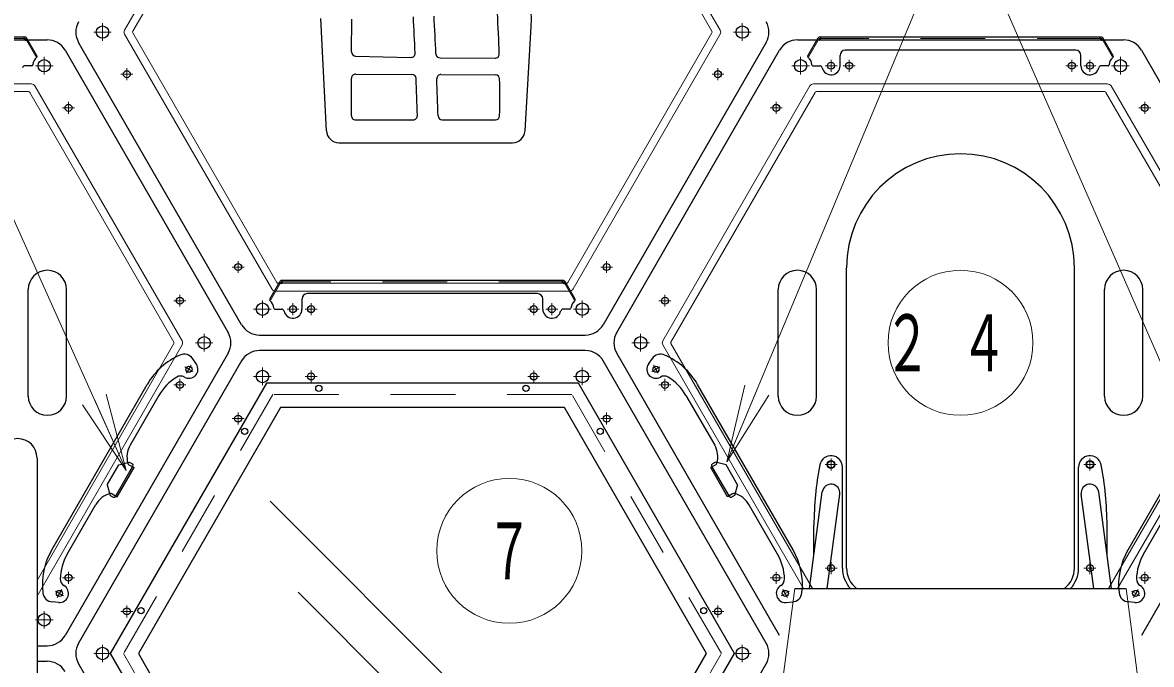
# Model space of a CAD drawing. Units: millimetres on the paper, scale 1:50. Extents: x -385 to 840, y 0 to 267.
# Drawn here: x 141.99 to 185.59, y 194.38 to 219.17 of the extents above; entities that cross this region are included whole.
import ezdxf
from ezdxf.enums import TextEntityAlignment as Align

# ---------------------------------------------------------------- set-up
doc = ezdxf.new("R2010")
doc.units = ezdxf.units.MM
doc.linetypes.add('USER1', pattern=[4.5, 2.5, -2])
doc.linetypes.add('USER2', pattern=[6, 3, -1, 1, -1])
doc.layers.add('1_50', color=7, linetype='Continuous', lineweight=25)
doc.styles.add('ＭＳ ゴシック', font='')
doc.styles.get('ＭＳ ゴシック').set_extended_font_data('MS Gothic')

msp = doc.modelspace()

# ---------------------------------------------------------------- linework, layer by layer
at = {"layer": '1_50', "color": 131, "lineweight": 13}
for p, q in [((145.935, 218.884), (151.616, 228.724)), ((163.255, 228.724), (168.936, 218.884)), ((146.252, 218.834), (151.818, 228.474)), ((163.053, 228.474), (168.619, 218.834)), ((151.616, 208.884), (145.935, 218.724)), ((151.818, 209.134), (146.252, 218.774)), ((168.619, 218.774), (163.053, 209.134)), ((168.936, 218.724), (163.255, 208.884)), ((130.97, 216.804), (142.332, 216.804)), ((142.471, 216.724), (148.152, 206.884)), ((166.719, 206.884), (172.4, 216.724)), ((172.539, 216.804), (183.901, 216.804)), ((184.04, 216.724), (189.721, 206.884)), ((131.085, 216.504), (142.217, 216.504)), ((142.269, 216.474), (147.834, 206.834)), ((167.037, 206.834), (172.602, 216.474)), ((172.654, 216.504), (183.786, 216.504)), ((183.838, 216.474), (189.403, 206.834)), ((163.001, 209.104), (151.87, 209.104)), ((163.117, 208.804), (151.754, 208.804)), ((147.834, 206.774), (142.551, 197.623)), ((148.152, 206.724), (142.551, 197.023)), ((172.152, 197.314), (166.719, 206.724)), ((172.499, 197.314), (167.037, 206.774)), ((189.403, 206.774), (183.941, 197.314)), ((189.721, 206.724), (184.288, 197.314))]:
    msp.add_line(p, q, dxfattribs=at)
at = {"layer": '1_50', "lineweight": 13}
for p, q in [((145.993, 201.878), (137.373, 221.076)), ((169.194, 202.208), (176.979, 220.844)), ((187.673, 202.097), (179.402, 221.011)), ((169.194, 202.208), (169.889, 205.169)), ((169.194, 202.208), (170.351, 204.976)), ((145.993, 201.878), (144.764, 204.615)), ((145.22, 204.819), (145.993, 201.878)), ((170.812, 204.783), (169.194, 202.208)), ((145.993, 201.878), (144.308, 204.41))]:
    msp.add_line(p, q, dxfattribs=at)
at = {"layer": '1_50', "color": 2}
for p, q in [((153.732, 214.988), (153.507, 219.331)), ((154.702, 218.039), (154.706, 219.299)), ((161.399, 214.984), (161.639, 219.014)), ((154.858, 217.879), (156.993, 217.827)), ((158.118, 217.805), (160.241, 217.792)), ((154.86, 217.184), (157.032, 217.171)), ((158.153, 217.164), (160.26, 217.152)), ((154.695, 215.573), (154.699, 217.025)), ((154.855, 215.413), (157.081, 215.413)), ((158.202, 215.413), (160.257, 215.413)), ((154.211, 214.533), (160.92, 214.533))]:
    msp.add_line(p, q, dxfattribs=at)
at = {"layer": '1_50', "linetype": 'USER2', "lineweight": 13}
for p, q in [((145.08, 219.144), (145.08, 218.464)), ((169.791, 219.144), (169.791, 218.464)), ((145.42, 218.804), (144.74, 218.804)), ((170.131, 218.804), (169.451, 218.804)), ((142.829, 217.844), (142.829, 217.164)), ((172.042, 217.844), (172.042, 217.164)), ((184.398, 217.844), (184.398, 217.164)), ((143.169, 217.504), (142.489, 217.504)), ((172.382, 217.504), (171.702, 217.504)), ((184.738, 217.504), (184.058, 217.504)), ((151.258, 208.444), (151.258, 207.764)), ((163.613, 208.444), (163.613, 207.764)), ((151.598, 208.104), (150.918, 208.104)), ((163.953, 208.104), (163.273, 208.104)), ((149.006, 207.144), (149.006, 206.464)), ((165.865, 207.144), (165.865, 206.464)), ((149.346, 206.804), (148.666, 206.804)), ((166.205, 206.804), (165.525, 206.804)), ((151.258, 205.844), (151.258, 205.164)), ((163.613, 205.844), (163.613, 205.164)), ((150.918, 205.504), (151.598, 205.504)), ((163.273, 205.504), (163.953, 205.504)), ((142.829, 196.444), (142.829, 195.764)), ((143.169, 196.104), (142.489, 196.104)), ((145.08, 195.144), (145.08, 194.464)), ((169.791, 195.144), (169.791, 194.464)), ((144.74, 194.804), (145.42, 194.804)), ((169.451, 194.804), (170.131, 194.804))]:
    msp.add_line(p, q, dxfattribs=at)
at = {"layer": '1_50', "color": 131}
for p, q in [((130.358, 218.504), (142.944, 218.504)), ((171.927, 218.504), (184.513, 218.504)), ((143.637, 218.104), (149.93, 207.204)), ((150.45, 207.504), (144.156, 218.404)), ((170.715, 218.404), (164.421, 207.504)), ((164.941, 207.204), (171.234, 218.104)), ((185.206, 218.104), (191.499, 207.204)), ((151.142, 207.104), (163.729, 207.104)), ((149.93, 206.404), (143.637, 195.504)), ((163.729, 206.504), (151.142, 206.504)), ((171.234, 195.504), (164.941, 206.404)), ((191.499, 206.404), (185.206, 195.504)), ((150.45, 206.104), (144.156, 195.204)), ((170.715, 195.204), (164.421, 206.104)), ((142.551, 195.104), (142.944, 195.104)), ((142.551, 194.504), (142.944, 194.504)), ((144.156, 194.404), (150.45, 183.504)), ((164.421, 183.504), (170.715, 194.404))]:
    msp.add_line(p, q, dxfattribs=at)
at = {"layer": '1_50', "color": 190}
for p, q in [((142.113, 218.604), (131.189, 218.604)), ((142.049, 218.558), (142.049, 218.604)), ((142.109, 218.498), (142.174, 218.498)), ((142.549, 217.888), (142.147, 218.584)), ((172.322, 217.888), (172.724, 218.584)), ((172.762, 218.498), (172.697, 218.498)), ((183.682, 218.604), (172.758, 218.604)), ((172.822, 218.558), (172.822, 218.604)), ((183.618, 218.558), (183.618, 218.604)), ((183.678, 218.498), (183.743, 218.498)), ((184.119, 217.888), (183.716, 218.584)), ((182.67, 218.104), (173.77, 218.104)), ((173.57, 217.504), (173.57, 217.904)), ((182.87, 217.504), (182.87, 217.904)), ((142.35, 217.504), (142.09, 217.504)), ((172.521, 217.504), (172.781, 217.504)), ((183.919, 217.504), (183.659, 217.504)), ((173.82, 198.104), (173.82, 209.704)), ((182.62, 198.104), (182.62, 209.704)), ((142.211, 204.744), (142.211, 208.864)), ((143.691, 204.744), (143.691, 208.864)), ((151.537, 208.488), (151.939, 209.184)), ((151.977, 209.098), (151.913, 209.098)), ((162.897, 209.204), (151.974, 209.204)), ((152.037, 209.158), (152.037, 209.204)), ((162.834, 209.158), (162.834, 209.204)), ((162.894, 209.098), (162.958, 209.098)), ((163.334, 208.488), (162.932, 209.184)), ((171.18, 204.744), (171.18, 208.864)), ((172.66, 204.744), (172.66, 208.864)), ((183.78, 204.744), (183.78, 208.864)), ((185.26, 204.744), (185.26, 208.864)), ((152.786, 208.104), (152.786, 208.504)), ((161.886, 208.704), (152.986, 208.704)), ((162.085, 208.104), (162.085, 208.504)), ((151.736, 208.104), (151.997, 208.104)), ((163.135, 208.104), (162.874, 208.104))]:
    msp.add_line(p, q, dxfattribs=at)
at = {"layer": '1_50', "color": 190, "linetype": 'USER1', "lineweight": 13}
for p, q in [((142.109, 218.558), (131.193, 218.558)), ((142.509, 217.865), (142.109, 218.558)), ((172.362, 217.865), (172.762, 218.558)), ((183.678, 218.558), (172.762, 218.558)), ((184.078, 217.865), (183.678, 218.558)), ((142.509, 217.865), (142.549, 217.888)), ((172.362, 217.865), (172.322, 217.888)), ((184.078, 217.865), (184.118, 217.888)), ((151.577, 208.465), (151.977, 209.158)), ((162.894, 209.158), (151.977, 209.158)), ((163.294, 208.465), (162.894, 209.158)), ((151.577, 208.465), (151.537, 208.488)), ((163.294, 208.465), (163.334, 208.488))]:
    msp.add_line(p, q, dxfattribs=at)
at = {"layer": '1_50', "color": 2, "linetype": 'USER2', "lineweight": 13}
for p, q in [((173.22, 217.734), (173.22, 217.274)), ((173.92, 217.734), (173.92, 217.274)), ((182.52, 217.734), (182.52, 217.274)), ((183.22, 217.734), (183.22, 217.274)), ((146.249, 217.178), (145.789, 217.178)), ((146.019, 216.948), (146.019, 217.408)), ((168.622, 217.178), (169.082, 217.178)), ((168.852, 216.948), (168.852, 217.408)), ((172.99, 217.504), (173.45, 217.504)), ((174.15, 217.504), (173.69, 217.504)), ((182.75, 217.504), (182.29, 217.504)), ((182.99, 217.504), (183.45, 217.504)), ((143.537, 215.878), (143.997, 215.878)), ((143.767, 216.108), (143.767, 215.648)), ((171.334, 215.878), (170.874, 215.878)), ((171.104, 216.108), (171.104, 215.648)), ((185.107, 215.878), (185.567, 215.878)), ((185.337, 216.108), (185.337, 215.648)), ((150.549, 209.73), (150.089, 209.73)), ((150.319, 209.5), (150.319, 209.96)), ((164.322, 209.73), (164.782, 209.73)), ((164.552, 209.5), (164.552, 209.96)), ((147.837, 208.43), (148.297, 208.43)), ((148.067, 208.66), (148.067, 208.2)), ((167.034, 208.43), (166.574, 208.43)), ((166.804, 208.66), (166.804, 208.2)), ((152.206, 208.104), (152.666, 208.104)), ((152.435, 208.334), (152.435, 207.874)), ((153.365, 208.104), (152.905, 208.104)), ((153.136, 207.874), (153.136, 208.334)), ((161.965, 208.104), (161.506, 208.104)), ((161.736, 207.874), (161.736, 208.334)), ((162.206, 208.104), (162.666, 208.104)), ((162.435, 208.334), (162.435, 207.874)), ((148.067, 204.948), (148.067, 205.408)), ((152.905, 205.504), (153.365, 205.504)), ((153.136, 205.734), (153.136, 205.274)), ((161.506, 205.504), (161.965, 205.504)), ((161.736, 205.734), (161.736, 205.274)), ((166.804, 204.948), (166.804, 205.408)), ((147.837, 205.178), (148.297, 205.178)), ((167.034, 205.178), (166.574, 205.178)), ((150.319, 204.108), (150.319, 203.648)), ((164.552, 204.108), (164.552, 203.648)), ((150.549, 203.878), (150.089, 203.878)), ((164.322, 203.878), (164.782, 203.878)), ((173.22, 202.334), (173.22, 201.874)), ((183.22, 202.334), (183.22, 201.874)), ((173.45, 202.104), (172.99, 202.104)), ((183.45, 202.104), (182.99, 202.104)), ((143.767, 197.5), (143.767, 197.96)), ((171.104, 197.5), (171.104, 197.96)), ((173.45, 198.104), (172.99, 198.104)), ((173.22, 198.334), (173.22, 197.874)), ((183.45, 198.104), (182.99, 198.104)), ((183.22, 198.334), (183.22, 197.874)), ((185.337, 197.5), (185.337, 197.96)), ((143.537, 197.73), (143.997, 197.73)), ((171.334, 197.73), (170.874, 197.73)), ((185.107, 197.73), (185.567, 197.73)), ((146.019, 196.66), (146.019, 196.2)), ((168.852, 196.66), (168.852, 196.2)), ((146.249, 196.43), (145.789, 196.43)), ((168.622, 196.43), (169.082, 196.43))]:
    msp.add_line(p, q, dxfattribs=at)
at = {"layer": '1_50', "color": 190, "linetype": 'USER2', "lineweight": 13}
for p, q in [((148.261, 205.874), (148.573, 205.694)), ((148.261, 205.874), (148.573, 205.694)), ((148.327, 205.628), (148.507, 205.94)), ((148.327, 205.628), (148.507, 205.94)), ((166.61, 205.874), (166.298, 205.694)), ((166.544, 205.628), (166.364, 205.94)), ((143.261, 197.214), (143.573, 197.034)), ((143.261, 197.214), (143.573, 197.034)), ((143.507, 197.28), (143.327, 196.968)), ((143.507, 197.28), (143.327, 196.968)), ((171.61, 197.214), (171.298, 197.034)), ((171.364, 197.28), (171.544, 196.968)), ((184.831, 197.214), (185.142, 197.034)), ((185.077, 197.28), (184.897, 196.968))]:
    msp.add_line(p, q, dxfattribs=at)
at = {"layer": '1_50', "color": 70}
for p, q in [((148.706, 205.983), (148.564, 206.189)), ((148.706, 205.983), (148.564, 206.189)), ((166.165, 205.983), (166.307, 206.189)), ((143.12, 198.81), (146.809, 205.199)), ((143.12, 198.81), (146.809, 205.199)), ((171.751, 198.81), (168.062, 205.199)), ((184.69, 198.81), (188.378, 205.199)), ((147.254, 204.769), (146.145, 202.848)), ((147.254, 204.769), (146.145, 202.848)), ((167.617, 204.769), (168.726, 202.848)), ((145.592, 200.891), (146.242, 202.017)), ((145.592, 200.891), (146.242, 202.017)), ((145.648, 200.859), (146.298, 201.985)), ((145.648, 200.859), (146.298, 201.985)), ((146.103, 202.097), (146.298, 201.985)), ((146.103, 202.097), (146.298, 201.985)), ((168.768, 202.097), (168.573, 201.985)), ((169.223, 200.859), (168.573, 201.985)), ((169.279, 200.891), (168.629, 202.017)), ((145.453, 200.972), (145.648, 200.859)), ((145.453, 200.972), (145.648, 200.859)), ((169.418, 200.972), (169.223, 200.859)), ((143.715, 198.639), (144.824, 200.56)), ((143.715, 198.639), (144.824, 200.56)), ((171.156, 198.639), (170.047, 200.56)), ((185.284, 198.639), (186.393, 200.56)), ((143.39, 196.775), (143.14, 196.795)), ((143.39, 196.775), (143.14, 196.795)), ((171.481, 196.775), (171.731, 196.795)), ((184.959, 196.775), (184.709, 196.795))]:
    msp.add_line(p, q, dxfattribs=at)
at = {"layer": '1_50', "color": 4}
for p, q in [((151.408, 205.244), (145.38, 194.804)), ((163.463, 205.244), (151.408, 205.244)), ((169.491, 194.804), (163.463, 205.244)), ((151.951, 204.304), (146.466, 194.804)), ((162.92, 204.304), (151.951, 204.304)), ((168.405, 194.804), (162.92, 204.304)), ((173.66, 198.104), (173.66, 202.004)), ((182.78, 198.104), (182.78, 202.004)), ((172.389, 197.314), (172.883, 201.049)), ((184.051, 197.314), (183.557, 201.049)), ((173.075, 197.314), (173.557, 200.96)), ((183.365, 197.314), (182.883, 200.96)), ((172.56, 198.605), (172.56, 199.76)), ((183.88, 198.605), (183.88, 199.76)), ((171.825, 197.314), (184.616, 197.314)), ((145.38, 194.804), (151.408, 184.364)), ((146.466, 194.804), (151.951, 185.304)), ((162.92, 185.304), (168.405, 194.804)), ((163.463, 184.364), (169.491, 194.804))]:
    msp.add_line(p, q, dxfattribs=at)
at = {"layer": '1_50', "color": 4, "linetype": 'USER1', "lineweight": 13}
for p, q in [((151.662, 204.804), (145.888, 194.804)), ((163.209, 204.804), (151.662, 204.804)), ((168.983, 194.804), (163.209, 204.804)), ((145.888, 194.804), (151.662, 184.804)), ((163.209, 184.804), (168.983, 194.804))]:
    msp.add_line(p, q, dxfattribs=at)
at = {"layer": '1_50', "color": 21}
msp.add_line((142.551, 202.354), (142.551, 170.104), dxfattribs=at)
at = {"layer": '1_50', "color": 70, "linetype": 'USER2', "lineweight": 13}
for p, q in [((173.22, 201.894), (173.22, 202.314)), ((183.22, 201.894), (183.22, 202.314)), ((173.01, 202.104), (173.43, 202.104)), ((183.01, 202.104), (183.43, 202.104))]:
    msp.add_line(p, q, dxfattribs=at)
at = {"layer": '1_50', "color": 40}
for p, q in [((145.264, 201.323), (145.704, 202.085)), ((145.264, 201.323), (145.704, 202.085)), ((145.577, 200.865), (146.257, 202.043)), ((145.577, 200.865), (146.257, 202.043)), ((145.704, 202.085), (146.114, 202.195)), ((145.704, 202.085), (146.114, 202.195)), ((146.114, 202.195), (146.235, 202.125)), ((146.114, 202.195), (146.235, 202.125)), ((169.294, 200.865), (168.614, 202.043)), ((168.757, 202.195), (168.636, 202.125)), ((169.167, 202.085), (168.757, 202.195)), ((169.607, 201.323), (169.167, 202.085)), ((145.264, 201.323), (145.374, 200.913)), ((145.264, 201.323), (145.374, 200.913)), ((169.607, 201.323), (169.497, 200.913)), ((145.374, 200.913), (145.495, 200.843)), ((145.374, 200.913), (145.495, 200.843)), ((169.497, 200.913), (169.376, 200.843))]:
    msp.add_line(p, q, dxfattribs=at)
at = {"layer": '1_50'}
for p, q in [((158.856, 193.384), (151.558, 200.682)), ((156.602, 193.205), (152.638, 197.169))]:
    msp.add_line(p, q, dxfattribs=at)
at = {"layer": '1_50', "color": 4, "lineweight": 13}
for p, q in [((171.309, 193.41), (171.825, 197.314)), ((185.086, 193.755), (184.616, 197.314))]:
    msp.add_line(p, q, dxfattribs=at)
at = {"layer": '1_50', "color": 131}
for centre in [(145.08, 218.804), (169.791, 218.804), (142.829, 217.504), (172.042, 217.504), (184.398, 217.504), (151.258, 208.104), (163.613, 208.104), (149.006, 206.804), (165.865, 206.804), (151.258, 205.504), (163.613, 205.504), (142.829, 196.104), (145.08, 194.804), (169.791, 194.804)]:
    msp.add_circle(centre, 0.24, dxfattribs=at)
at = {"layer": '1_50', "color": 2}
for centre in [(173.22, 217.504), (173.92, 217.504), (182.52, 217.504), (183.22, 217.504), (146.019, 217.178), (168.852, 217.178), (143.767, 215.878), (171.104, 215.878), (185.337, 215.878), (150.319, 209.73), (164.552, 209.73), (148.067, 208.43), (166.804, 208.43), (152.435, 208.104), (153.136, 208.104), (161.736, 208.104), (162.435, 208.104), (153.136, 205.504), (161.736, 205.504), (148.067, 205.178), (166.804, 205.178), (150.319, 203.878), (164.552, 203.878), (173.22, 202.104), (183.22, 202.104), (173.22, 198.104), (183.22, 198.104), (143.767, 197.73), (171.104, 197.73), (185.337, 197.73), (146.019, 196.43), (168.852, 196.43)]:
    msp.add_circle(centre, 0.135, dxfattribs=at)
at = {"layer": '1_50', "lineweight": 13}
for centre in [(178.22, 206.804), (160.791, 198.77)]:
    msp.add_circle(centre, 2.8, dxfattribs=at)
at = {"layer": '1_50', "color": 190}
for centre in [(148.417, 205.784), (148.417, 205.784), (166.454, 205.784), (143.417, 197.124), (143.417, 197.124), (171.454, 197.124), (184.987, 197.124)]:
    msp.add_circle(centre, 0.12, dxfattribs=at)
at = {"layer": '1_50', "color": 4}
for centre in [(153.435, 205.044), (161.435, 205.044), (150.567, 203.388), (164.304, 203.388), (146.567, 196.46), (168.304, 196.46)]:
    msp.add_circle(centre, 0.12, dxfattribs=at)
at = {"layer": '1_50', "color": 70}
for centre in [(173.22, 202.104), (183.22, 202.104)]:
    msp.add_circle(centre, 0.15, dxfattribs=at)
at = {"layer": '1_50', "color": 2}
for centre, radius, start, end in [((157.145, 219.281), 4.501, 356.5963, 53.5491), ((6.411, 211.204), 150.898, 2.57937, 3.11119), ((6.411, 211.204), 151.698, 2.5517, 3.10583), ((110.532, 216.503), 49.892, 1.669, 3.4777), ((154.862, 218.039), 0.16, 179.8394, 268.6252), ((156.997, 217.987), 0.16, 268.6252, 2.5794), ((158.119, 217.965), 0.16, 182.5517, 269.6528), ((160.242, 217.952), 0.16, 269.6528, 1.669), ((154.859, 217.024), 0.16, 89.6528, 179.8363), ((157.031, 217.011), 0.16, 2.2688, 89.6528), ((158.152, 217.004), 0.16, 89.6528, 182.2495), ((160.259, 216.992), 0.16, 0.747, 89.6528), ((6.411, 211.044), 150.898, 1.72185, 2.26882), ((6.411, 211.044), 151.698, 1.70915, 2.24951), ((110.532, 216.343), 49.892, 359.1126, 0.747), ((154.855, 215.573), 0.16, 179.8363, 270), ((157.081, 215.573), 0.16, 270, 1.7219), ((158.202, 215.573), 0.16, 181.7091, 270), ((160.257, 215.573), 0.16, 270, 359.1126), ((154.211, 215.013), 0.48, 182.9582, 270), ((160.92, 215.013), 0.48, 270, 356.5963)]:
    msp.add_arc(centre, radius, start, end, dxfattribs=at)
at = {"layer": '1_50', "color": 131}
for centre, start, end in [((144.849, 218.804), 150, 210), ((170.022, 218.804), 330, 30), ((142.944, 217.704), 30, 90), ((171.927, 217.704), 90, 150), ((184.513, 217.704), 30, 90), ((149.237, 206.804), 330, 30), ((151.142, 207.904), 210, 270), ((163.729, 207.904), 270, 330), ((165.634, 206.804), 150, 210), ((151.142, 205.704), 90, 150), ((163.729, 205.704), 30, 90), ((142.944, 195.904), 270, 330), ((144.849, 194.804), 150, 210), ((170.022, 194.804), 330, 30), ((142.944, 193.704), 30, 90)]:
    msp.add_arc(centre, 0.8, start, end, dxfattribs=at)
at = {"layer": '1_50', "color": 131, "lineweight": 13}
for centre, radius, start, end in [((146.073, 218.804), 0.16, 150, 210), ((168.798, 218.804), 0.16, 330, 30), ((146.304, 218.804), 0.06, 150, 210), ((168.567, 218.804), 0.06, 330, 30), ((142.332, 216.644), 0.16, 30, 90), ((172.539, 216.644), 0.16, 90, 150), ((183.901, 216.644), 0.16, 30, 90), ((142.217, 216.444), 0.06, 30, 90), ((172.654, 216.444), 0.06, 90, 150), ((183.786, 216.444), 0.06, 30, 90), ((151.754, 208.964), 0.16, 210, 270), ((151.87, 209.164), 0.06, 210, 270), ((163.001, 209.164), 0.06, 270, 330), ((163.117, 208.964), 0.16, 270, 330), ((147.782, 206.804), 0.06, 330, 30), ((148.013, 206.804), 0.16, 330, 30), ((166.858, 206.804), 0.16, 150, 210), ((167.089, 206.804), 0.06, 150, 210)]:
    msp.add_arc(centre, radius, start, end, dxfattribs=at)
at = {"layer": '1_50', "color": 190}
for centre, radius, start, end in [((142.109, 218.558), 0.06, 180, 270), ((142.113, 218.564), 0.04, 30, 90), ((142.174, 218.458), 0.04, 30, 90), ((172.697, 218.458), 0.04, 90, 150), ((172.758, 218.564), 0.04, 90, 150), ((172.762, 218.558), 0.06, 270, 0), ((183.678, 218.558), 0.06, 180, 270), ((183.682, 218.564), 0.04, 30, 90), ((183.743, 218.458), 0.04, 30, 90), ((173.77, 217.904), 0.2, 90, 180), ((182.67, 217.904), 0.2, 0, 90), ((142.829, 217.504), 0.44, 130.8069, 175.2198), ((142.515, 217.868), 0.04, 310.8069, 30), ((172.356, 217.868), 0.04, 150, 229.1931), ((172.042, 217.504), 0.44, 4.7802, 49.1931), ((184.398, 217.504), 0.44, 130.8069, 175.2198), ((184.084, 217.868), 0.04, 310.8069, 30), ((142.09, 217.404), 0.1, 90, 167.1604), ((142.35, 217.544), 0.04, 270, 355.2198), ((172.521, 217.544), 0.04, 184.7802, 270), ((172.781, 217.404), 0.1, 12.8396, 90), ((173.22, 217.504), 0.35, 192.8396, 0), ((183.22, 217.504), 0.35, 180, 347.1604), ((183.659, 217.404), 0.1, 90, 167.1604), ((183.919, 217.544), 0.04, 270, 355.2198), ((178.22, 209.704), 4.4, 0, 180), ((142.951, 208.864), 0.74, 0, 180), ((171.92, 208.864), 0.74, 0, 180), ((184.52, 208.864), 0.74, 0, 180), ((151.913, 209.058), 0.04, 90, 150), ((151.974, 209.164), 0.04, 90, 150), ((151.977, 209.158), 0.06, 270, 0), ((162.894, 209.158), 0.06, 180, 270), ((162.897, 209.164), 0.04, 30, 90), ((162.958, 209.058), 0.04, 30, 90), ((151.572, 208.468), 0.04, 150, 229.1931), ((151.258, 208.104), 0.44, 4.7802, 49.1931), ((152.986, 208.504), 0.2, 90, 180), ((161.886, 208.504), 0.2, 0, 90), ((163.613, 208.104), 0.44, 130.8069, 175.2198), ((163.299, 208.468), 0.04, 310.8069, 30), ((151.736, 208.144), 0.04, 184.7802, 270), ((151.997, 208.004), 0.1, 12.8396, 90), ((152.435, 208.104), 0.35, 192.8396, 0), ((162.435, 208.104), 0.35, 180, 347.1604), ((162.874, 208.004), 0.1, 90, 167.1604), ((163.135, 208.144), 0.04, 270, 355.2198), ((142.951, 204.744), 0.74, 180, 0), ((171.92, 204.744), 0.74, 180, 0), ((184.52, 204.744), 0.74, 180, 0), ((174.82, 198.104), 1, 180, 232.2215), ((181.62, 198.104), 1, 307.7785, 0)]:
    msp.add_arc(centre, radius, start, end, dxfattribs=at)
at = {"layer": '1_50', "color": 70}
for centre, radius, start, end in [((149.158, 203.842), 2.713, 113.5555, 150), ((149.158, 203.842), 2.713, 113.5555, 150), ((148.234, 205.962), 0.4, 34.5491, 113.5555), ((148.234, 205.962), 0.4, 34.5491, 113.5555), ((166.637, 205.962), 0.4, 66.4445, 145.4509), ((165.713, 203.842), 2.713, 30, 66.4445), ((148.417, 205.784), 0.35, 240, 34.5491), ((148.417, 205.784), 0.35, 240, 34.5491), ((166.454, 205.784), 0.35, 145.4509, 300), ((148.986, 203.769), 2, 121.3056, 150), ((148.986, 203.769), 2, 121.3056, 150), ((148.097, 205.23), 0.29, 60, 121.3056), ((148.097, 205.23), 0.29, 60, 121.3056), ((166.774, 205.23), 0.29, 58.6944, 120), ((165.885, 203.769), 2, 30, 58.6944), ((146.924, 202.398), 0.9, 150, 195.5225), ((146.924, 202.398), 0.9, 150, 195.5225), ((167.947, 202.398), 0.9, 344.4775, 30), ((146.153, 202.184), 0.1, 195.5225, 240), ((146.153, 202.184), 0.1, 195.5225, 240), ((168.718, 202.184), 0.1, 300, 344.4775), ((145.603, 200.11), 0.9, 104.4775, 150), ((145.603, 200.11), 0.9, 104.4775, 150), ((145.403, 200.885), 0.1, 60, 104.4775), ((145.403, 200.885), 0.1, 60, 104.4775), ((169.468, 200.885), 0.1, 75.5225, 120), ((169.268, 200.11), 0.9, 30, 75.5225), ((145.47, 197.453), 2.713, 150, 186.4445), ((145.47, 197.453), 2.713, 150, 186.4445), ((145.447, 197.639), 2, 150, 178.6944), ((145.447, 197.639), 2, 150, 178.6944), ((169.424, 197.639), 2, 1.3056, 30), ((169.401, 197.453), 2.713, 353.5555, 30), ((187.039, 197.453), 2.713, 150, 186.4445), ((187.016, 197.639), 2, 150, 178.6944), ((143.737, 197.678), 0.29, 178.6944, 240), ((143.737, 197.678), 0.29, 178.6944, 240), ((171.134, 197.678), 0.29, 300, 1.3056), ((185.307, 197.678), 0.29, 178.6944, 240), ((143.172, 197.194), 0.4, 186.4445, 265.4509), ((143.172, 197.194), 0.4, 186.4445, 265.4509), ((143.417, 197.124), 0.35, 265.4509, 60), ((143.417, 197.124), 0.35, 265.4509, 60), ((171.454, 197.124), 0.35, 120, 274.5491), ((171.699, 197.194), 0.4, 274.5491, 353.5555), ((184.741, 197.194), 0.4, 186.4445, 265.4509), ((184.987, 197.124), 0.35, 265.4509, 60)]:
    msp.add_arc(centre, radius, start, end, dxfattribs=at)
at = {"layer": '1_50', "color": 21}
msp.add_arc((141.801, 202.354), 0.75, 0, 180, dxfattribs=at)
at = {"layer": '1_50', "color": 4}
for centre, radius, start, end in [((173.22, 202.004), 0.44, 0, 168.804), ((183.22, 202.004), 0.44, 11.196, 180), ((184.56, 199.76), 12, 168.804, 180), ((171.88, 199.76), 12, 0, 11.196), ((173.22, 201.004), 0.34, 352.472, 172.472), ((183.22, 201.004), 0.34, 7.528, 187.528), ((174.82, 198.104), 1.16, 180, 222.9505), ((181.62, 198.104), 1.16, 317.0495, 0)]:
    msp.add_arc(centre, radius, start, end, dxfattribs=at)
at = {"layer": '1_50', "color": 40}
for centre, start, end in [((146.205, 202.073), 330, 60), ((146.205, 202.073), 330, 60), ((168.666, 202.073), 120, 210), ((145.525, 200.895), 240, 330), ((145.525, 200.895), 240, 330), ((169.346, 200.895), 210, 300)]:
    msp.add_arc(centre, 0.06, start, end, dxfattribs=at)

# ---------------------------------------------------------------- texts
at = {"layer": '1_50', "style": 'ＭＳ ゴシック', "width": 0.6}
msp.add_text('７', height=2.199, dxfattribs=at).set_placement((160.791, 198.77), align=Align.MIDDLE_CENTER)
at = {"layer": '1_50', "insert": (178.22, 206.804), "char_height": 2.199, "attachment_point": 5, "style": 'ＭＳ ゴシック'}
msp.add_mtext('\\T1.64;\\W0.6;２４', dxfattribs=at)

doc.saveas('drawing.dxf')
